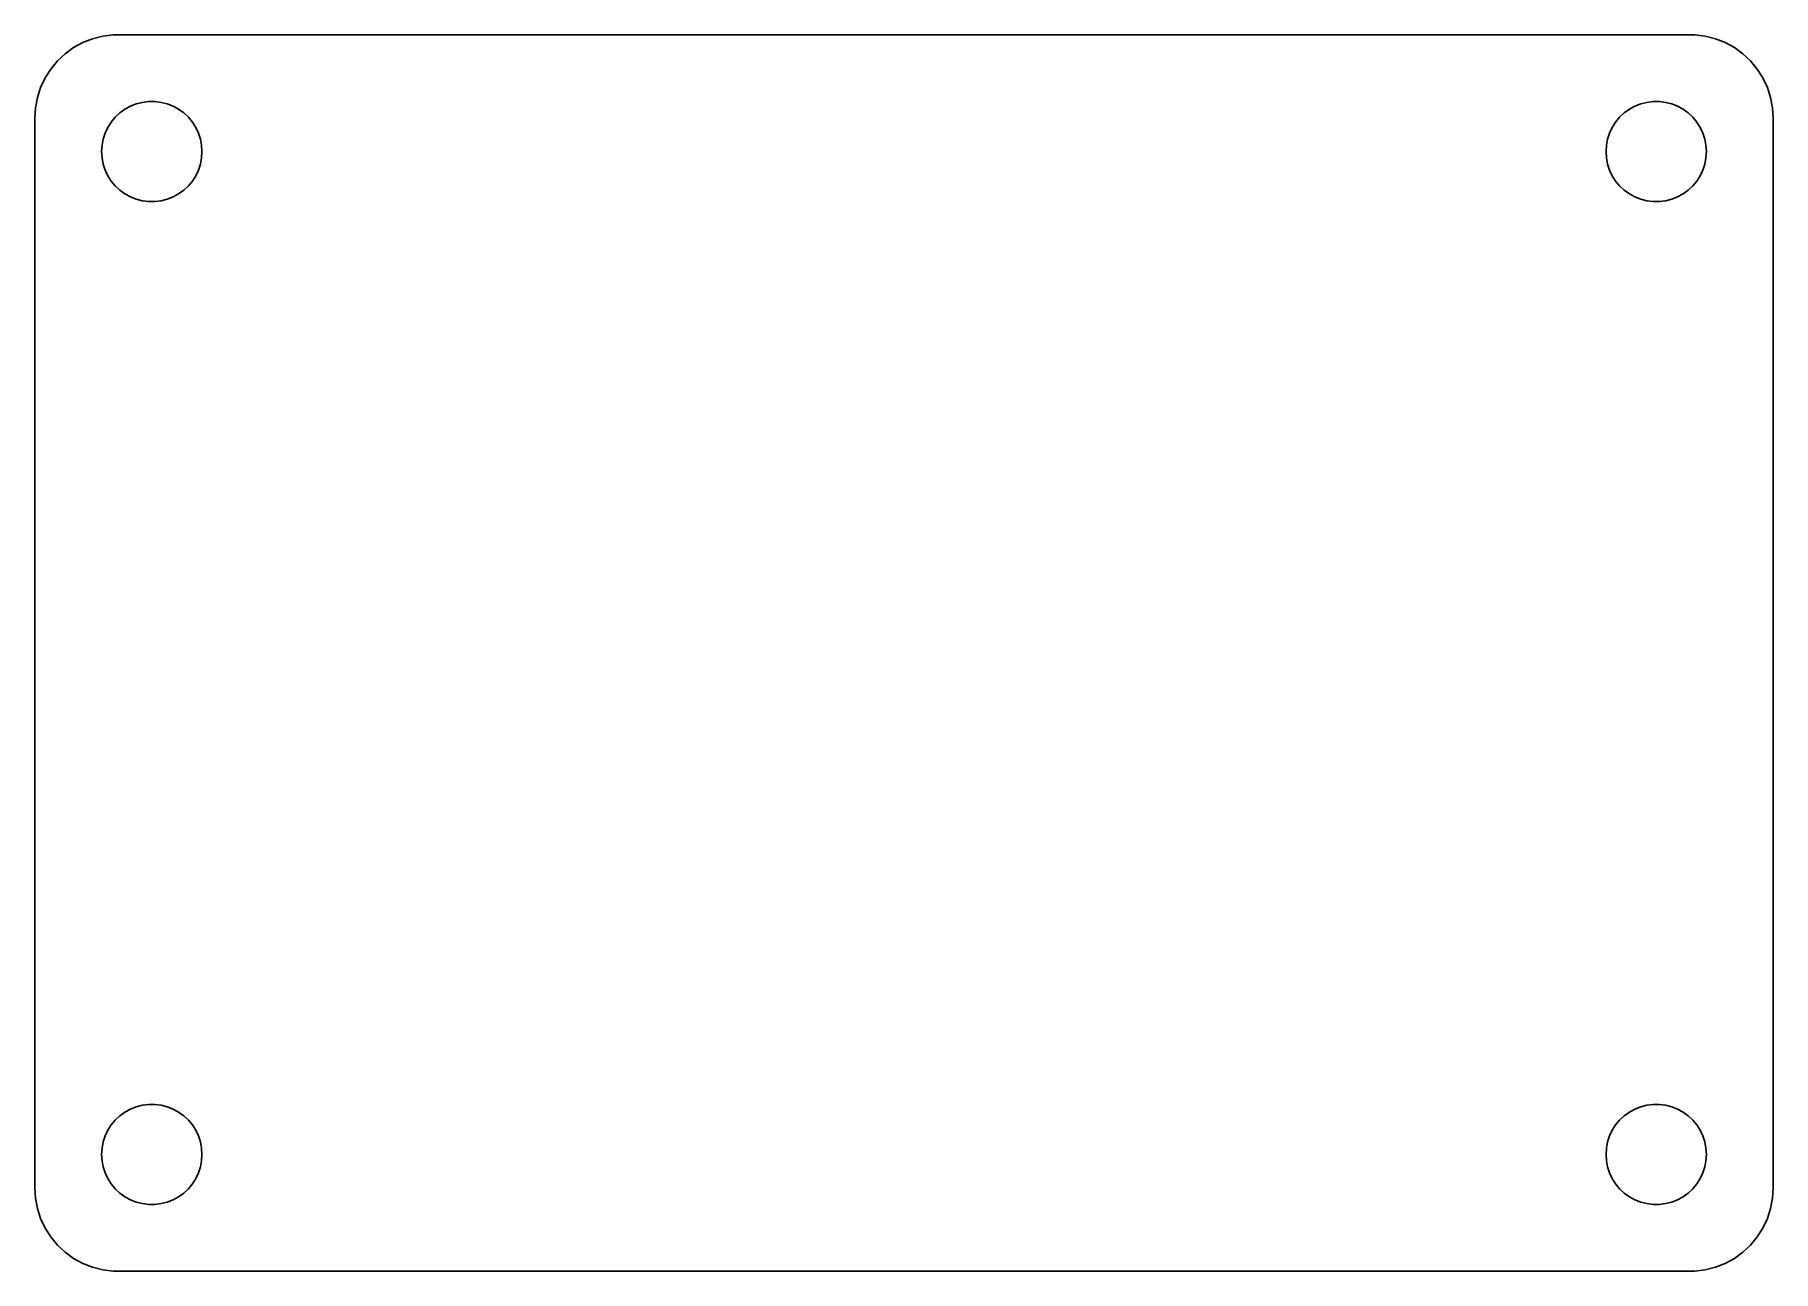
# Model space of a CAD drawing. Header units: metres. Extents: x -52 to 52, y -37 to 37.
import ezdxf

# ---------------------------------------------------------------- set-up
doc = ezdxf.new("R2010")
doc.units = ezdxf.units.M

msp = doc.modelspace()

# ---------------------------------------------------------------- linework, layer by layer
for p, q in [((-49.1289, 36.5241), (-49.6791, 36.2216)), ((-48.5451, 36.7553), (-49.1289, 36.5241)), ((-47.9369, 36.9114), (-48.5451, 36.7553)), ((-47.3139, 36.9901), (-47.9369, 36.9114)), ((47.3139, 36.9901), (-47.3139, 36.9901)), ((47.9369, 36.9114), (47.3139, 36.9901)), ((48.5451, 36.7553), (47.9369, 36.9114)), ((49.1289, 36.5241), (48.5451, 36.7553)), ((49.6791, 36.2216), (49.1289, 36.5241)), ((-50.6448, 35.4227), (-51.0451, 34.9389)), ((-50.1871, 35.8526), (-50.6448, 35.4227)), ((-49.6791, 36.2216), (-50.1871, 35.8526)), ((50.1871, 35.8526), (49.6791, 36.2216)), ((50.6448, 35.4227), (50.1871, 35.8526)), ((51.0451, 34.9389), (50.6448, 35.4227)), ((-51.3815, 34.4088), (-51.6489, 33.8406)), ((-51.0451, 34.9389), (-51.3815, 34.4088)), ((51.3815, 34.4088), (51.0451, 34.9389)), ((51.6489, 33.8406), (51.3815, 34.4088)), ((-51.6489, 33.8406), (-51.8429, 33.2434)), ((51.8429, 33.2434), (51.6489, 33.8406)), ((-51.9606, 32.6267), (-52, 32)), ((-51.8429, 33.2434), (-51.9606, 32.6267)), ((-47.1869, 32.0536), (-46.9123, 32.3115)), ((-46.9123, 32.3115), (-46.6075, 32.533)), ((-46.6075, 32.533), (-46.2773, 32.7145)), ((-46.2773, 32.7145), (-45.927, 32.8532)), ((-45.927, 32.8532), (-45.5621, 32.9469)), ((-45.5621, 32.9469), (-45.1884, 32.9941)), ((-45.1884, 32.9941), (-44.8116, 32.9941)), ((-44.8116, 32.9941), (-44.4379, 32.9469)), ((-44.4379, 32.9469), (-44.0729, 32.8532)), ((-44.0729, 32.8532), (-43.7227, 32.7145)), ((-43.7227, 32.7145), (-43.3925, 32.533)), ((-43.3925, 32.533), (-43.0877, 32.3115)), ((-43.0877, 32.3115), (-42.8131, 32.0536)), ((42.8131, 32.0536), (43.0877, 32.3115)), ((43.0877, 32.3115), (43.3925, 32.533)), ((43.3925, 32.533), (43.7227, 32.7145)), ((43.7227, 32.7145), (44.0729, 32.8532)), ((44.0729, 32.8532), (44.4379, 32.9469)), ((44.4379, 32.9469), (44.8116, 32.9941)), ((44.8116, 32.9941), (45.1884, 32.9941)), ((45.1884, 32.9941), (45.5621, 32.9469)), ((45.5621, 32.9469), (45.927, 32.8532)), ((45.927, 32.8532), (46.2773, 32.7145)), ((46.2773, 32.7145), (46.6075, 32.533)), ((46.6075, 32.533), (46.9123, 32.3115)), ((46.9123, 32.3115), (47.1869, 32.0536)), ((51.9606, 32.6267), (51.8429, 33.2434)), ((52, 32), (51.9606, 32.6267)), ((-52, 32), (-52, -32)), ((-47.7893, 31.1044), (-47.6289, 31.4453)), ((-47.6289, 31.4453), (-47.427, 31.7634)), ((-47.427, 31.7634), (-47.1869, 32.0536)), ((-42.8131, 32.0536), (-42.5729, 31.7634)), ((-42.5729, 31.7634), (-42.3711, 31.4453)), ((-42.3711, 31.4453), (-42.2107, 31.1044)), ((42.2107, 31.1044), (42.3711, 31.4453)), ((42.3711, 31.4453), (42.5729, 31.7634)), ((42.5729, 31.7634), (42.8131, 32.0536)), ((47.1869, 32.0536), (47.427, 31.7634)), ((47.427, 31.7634), (47.6289, 31.4453)), ((47.6289, 31.4453), (47.7893, 31.1044)), ((52, -32), (52, 32)), ((-48, 30), (-47.9763, 30.376)), ((-47.9763, 30.376), (-47.9057, 30.7461)), ((-47.9057, 30.7461), (-47.7893, 31.1044)), ((-42.2107, 31.1044), (-42.0942, 30.7461)), ((-42.0942, 30.7461), (-42.0237, 30.376)), ((-42.0237, 30.376), (-42, 30)), ((42, 30), (42.0237, 30.376)), ((42.0237, 30.376), (42.0942, 30.7461)), ((42.0942, 30.7461), (42.2107, 31.1044)), ((47.7893, 31.1044), (47.9057, 30.7461)), ((47.9057, 30.7461), (47.9763, 30.376)), ((47.9763, 30.376), (48, 30)), ((-47.9763, 29.624), (-48, 30)), ((-47.9057, 29.2539), (-47.9763, 29.624)), ((-47.7893, 28.8956), (-47.9057, 29.2539)), ((-42.0942, 29.2539), (-42.2107, 28.8956)), ((-42.0237, 29.624), (-42.0942, 29.2539)), ((-42, 30), (-42.0237, 29.624)), ((42.0237, 29.624), (42, 30)), ((42.0942, 29.2539), (42.0237, 29.624)), ((42.2107, 28.8956), (42.0942, 29.2539)), ((47.9057, 29.2539), (47.7893, 28.8956)), ((47.9763, 29.624), (47.9057, 29.2539)), ((48, 30), (47.9763, 29.624)), ((-47.6289, 28.5547), (-47.7893, 28.8956)), ((-47.427, 28.2366), (-47.6289, 28.5547)), ((-47.1869, 27.9464), (-47.427, 28.2366)), ((-42.5729, 28.2366), (-42.8131, 27.9464)), ((-42.3711, 28.5547), (-42.5729, 28.2366)), ((-42.2107, 28.8956), (-42.3711, 28.5547)), ((42.3711, 28.5547), (42.2107, 28.8956)), ((42.5729, 28.2366), (42.3711, 28.5547)), ((42.8131, 27.9464), (42.5729, 28.2366)), ((47.427, 28.2366), (47.1869, 27.9464)), ((47.6289, 28.5547), (47.427, 28.2366)), ((47.7893, 28.8956), (47.6289, 28.5547)), ((-46.9123, 27.6884), (-47.1869, 27.9464)), ((-46.6075, 27.467), (-46.9123, 27.6884)), ((-46.2773, 27.2855), (-46.6075, 27.467)), ((-45.927, 27.1468), (-46.2773, 27.2855)), ((-45.5621, 27.0531), (-45.927, 27.1468)), ((-45.1884, 27.0059), (-45.5621, 27.0531)), ((-44.4379, 27.0531), (-44.8116, 27.0059)), ((-44.0729, 27.1468), (-44.4379, 27.0531)), ((-43.7227, 27.2855), (-44.0729, 27.1468)), ((-43.3925, 27.467), (-43.7227, 27.2855)), ((-43.0877, 27.6884), (-43.3925, 27.467)), ((-42.8131, 27.9464), (-43.0877, 27.6884)), ((43.0877, 27.6884), (42.8131, 27.9464)), ((43.3925, 27.467), (43.0877, 27.6884)), ((43.7227, 27.2855), (43.3925, 27.467)), ((44.0729, 27.1468), (43.7227, 27.2855)), ((44.4379, 27.0531), (44.0729, 27.1468)), ((44.8116, 27.0059), (44.4379, 27.0531)), ((45.5621, 27.0531), (45.1884, 27.0059)), ((45.927, 27.1468), (45.5621, 27.0531)), ((46.2773, 27.2855), (45.927, 27.1468)), ((46.6075, 27.467), (46.2773, 27.2855)), ((46.9123, 27.6884), (46.6075, 27.467)), ((47.1869, 27.9464), (46.9123, 27.6884)), ((-44.8116, 27.0059), (-45.1884, 27.0059)), ((45.1884, 27.0059), (44.8116, 27.0059)), ((-45.5621, -27.0531), (-45.1884, -27.0059)), ((-45.1884, -27.0059), (-44.8116, -27.0059)), ((-44.8116, -27.0059), (-44.4379, -27.0531)), ((44.4379, -27.0531), (44.8116, -27.0059)), ((44.8116, -27.0059), (45.1884, -27.0059)), ((45.1884, -27.0059), (45.5621, -27.0531)), ((-47.427, -28.2366), (-47.1869, -27.9464)), ((-47.1869, -27.9464), (-46.9123, -27.6884)), ((-46.9123, -27.6884), (-46.6075, -27.467)), ((-46.6075, -27.467), (-46.2773, -27.2855)), ((-46.2773, -27.2855), (-45.927, -27.1468)), ((-45.927, -27.1468), (-45.5621, -27.0531)), ((-44.4379, -27.0531), (-44.0729, -27.1468)), ((-44.0729, -27.1468), (-43.7227, -27.2855)), ((-43.7227, -27.2855), (-43.3925, -27.467)), ((-43.3925, -27.467), (-43.0877, -27.6884)), ((-43.0877, -27.6884), (-42.8131, -27.9464)), ((-42.8131, -27.9464), (-42.5729, -28.2366)), ((42.5729, -28.2366), (42.8131, -27.9464)), ((42.8131, -27.9464), (43.0877, -27.6884)), ((43.0877, -27.6884), (43.3925, -27.467)), ((43.3925, -27.467), (43.7227, -27.2855)), ((43.7227, -27.2855), (44.0729, -27.1468)), ((44.0729, -27.1468), (44.4379, -27.0531)), ((45.5621, -27.0531), (45.927, -27.1468)), ((45.927, -27.1468), (46.2773, -27.2855)), ((46.2773, -27.2855), (46.6075, -27.467)), ((46.6075, -27.467), (46.9123, -27.6884)), ((46.9123, -27.6884), (47.1869, -27.9464)), ((47.1869, -27.9464), (47.427, -28.2366)), ((-47.9057, -29.2539), (-47.7893, -28.8956)), ((-47.7893, -28.8956), (-47.6289, -28.5547)), ((-47.6289, -28.5547), (-47.427, -28.2366)), ((-42.5729, -28.2366), (-42.3711, -28.5547)), ((-42.3711, -28.5547), (-42.2107, -28.8956)), ((-42.2107, -28.8956), (-42.0942, -29.2539)), ((42.0942, -29.2539), (42.2107, -28.8956)), ((42.2107, -28.8956), (42.3711, -28.5547)), ((42.3711, -28.5547), (42.5729, -28.2366)), ((47.427, -28.2366), (47.6289, -28.5547)), ((47.6289, -28.5547), (47.7893, -28.8956)), ((47.7893, -28.8956), (47.9057, -29.2539)), ((-48, -30), (-47.9763, -29.624)), ((-47.9763, -30.376), (-48, -30)), ((-47.9763, -29.624), (-47.9057, -29.2539)), ((-42.0942, -29.2539), (-42.0237, -29.624)), ((-42.0237, -29.624), (-42, -30)), ((-42, -30), (-42.0237, -30.376)), ((42, -30), (42.0237, -29.624)), ((42.0237, -30.376), (42, -30)), ((42.0237, -29.624), (42.0942, -29.2539)), ((47.9057, -29.2539), (47.9763, -29.624)), ((47.9763, -29.624), (48, -30)), ((48, -30), (47.9763, -30.376)), ((-47.9057, -30.7461), (-47.9763, -30.376)), ((-47.7893, -31.1044), (-47.9057, -30.7461)), ((-47.6289, -31.4453), (-47.7893, -31.1044)), ((-42.2107, -31.1044), (-42.3711, -31.4453)), ((-42.0942, -30.7461), (-42.2107, -31.1044)), ((-42.0237, -30.376), (-42.0942, -30.7461)), ((42.0942, -30.7461), (42.0237, -30.376)), ((42.2107, -31.1044), (42.0942, -30.7461)), ((42.3711, -31.4453), (42.2107, -31.1044)), ((47.7893, -31.1044), (47.6289, -31.4453)), ((47.9057, -30.7461), (47.7893, -31.1044)), ((47.9763, -30.376), (47.9057, -30.7461)), ((-52, -32), (-51.9606, -32.6267)), ((-47.427, -31.7634), (-47.6289, -31.4453)), ((-47.1869, -32.0536), (-47.427, -31.7634)), ((-46.9123, -32.3115), (-47.1869, -32.0536)), ((-42.8131, -32.0536), (-43.0877, -32.3115)), ((-42.5729, -31.7634), (-42.8131, -32.0536)), ((-42.3711, -31.4453), (-42.5729, -31.7634)), ((42.5729, -31.7634), (42.3711, -31.4453)), ((42.8131, -32.0536), (42.5729, -31.7634)), ((43.0877, -32.3115), (42.8131, -32.0536)), ((47.1869, -32.0536), (46.9123, -32.3115)), ((47.427, -31.7634), (47.1869, -32.0536)), ((47.6289, -31.4453), (47.427, -31.7634)), ((51.9606, -32.6267), (52, -32)), ((-51.9606, -32.6267), (-51.8429, -33.2434)), ((-51.8429, -33.2434), (-51.6489, -33.8406)), ((-46.6075, -32.533), (-46.9123, -32.3115)), ((-46.2773, -32.7145), (-46.6075, -32.533)), ((-45.927, -32.8532), (-46.2773, -32.7145)), ((-45.5621, -32.9469), (-45.927, -32.8532)), ((-45.1884, -32.9941), (-45.5621, -32.9469)), ((-44.8116, -32.9941), (-45.1884, -32.9941)), ((-44.4379, -32.9469), (-44.8116, -32.9941)), ((-44.0729, -32.8532), (-44.4379, -32.9469)), ((-43.7227, -32.7145), (-44.0729, -32.8532)), ((-43.3925, -32.533), (-43.7227, -32.7145)), ((-43.0877, -32.3115), (-43.3925, -32.533)), ((43.3925, -32.533), (43.0877, -32.3115)), ((43.7227, -32.7145), (43.3925, -32.533)), ((44.0729, -32.8532), (43.7227, -32.7145)), ((44.4379, -32.9469), (44.0729, -32.8532)), ((44.8116, -32.9941), (44.4379, -32.9469)), ((45.1884, -32.9941), (44.8116, -32.9941)), ((45.5621, -32.9469), (45.1884, -32.9941)), ((45.927, -32.8532), (45.5621, -32.9469)), ((46.2773, -32.7145), (45.927, -32.8532)), ((46.6075, -32.533), (46.2773, -32.7145)), ((46.9123, -32.3115), (46.6075, -32.533)), ((51.6489, -33.8406), (51.8429, -33.2434)), ((51.8429, -33.2434), (51.9606, -32.6267)), ((-51.6489, -33.8406), (-51.3815, -34.4088)), ((51.3815, -34.4088), (51.6489, -33.8406)), ((-51.3815, -34.4088), (-51.0451, -34.9389)), ((-51.0451, -34.9389), (-50.6448, -35.4227)), ((50.6448, -35.4227), (51.0451, -34.9389)), ((51.0451, -34.9389), (51.3815, -34.4088)), ((-50.6448, -35.4227), (-50.1871, -35.8526)), ((-50.1871, -35.8526), (-49.6791, -36.2216)), ((-49.6791, -36.2216), (-49.1289, -36.5241)), ((49.1289, -36.5241), (49.6791, -36.2216)), ((49.6791, -36.2216), (50.1871, -35.8526)), ((50.1871, -35.8526), (50.6448, -35.4227)), ((-49.1289, -36.5241), (-48.5451, -36.7553)), ((-48.5451, -36.7553), (-47.9369, -36.9114)), ((-47.9369, -36.9114), (-47.3139, -36.9901)), ((-47.3139, -36.9901), (47.3139, -36.9901)), ((47.3139, -36.9901), (47.9369, -36.9114)), ((47.9369, -36.9114), (48.5451, -36.7553)), ((48.5451, -36.7553), (49.1289, -36.5241))]:
    msp.add_line(p, q)

doc.saveas('drawing.dxf')
